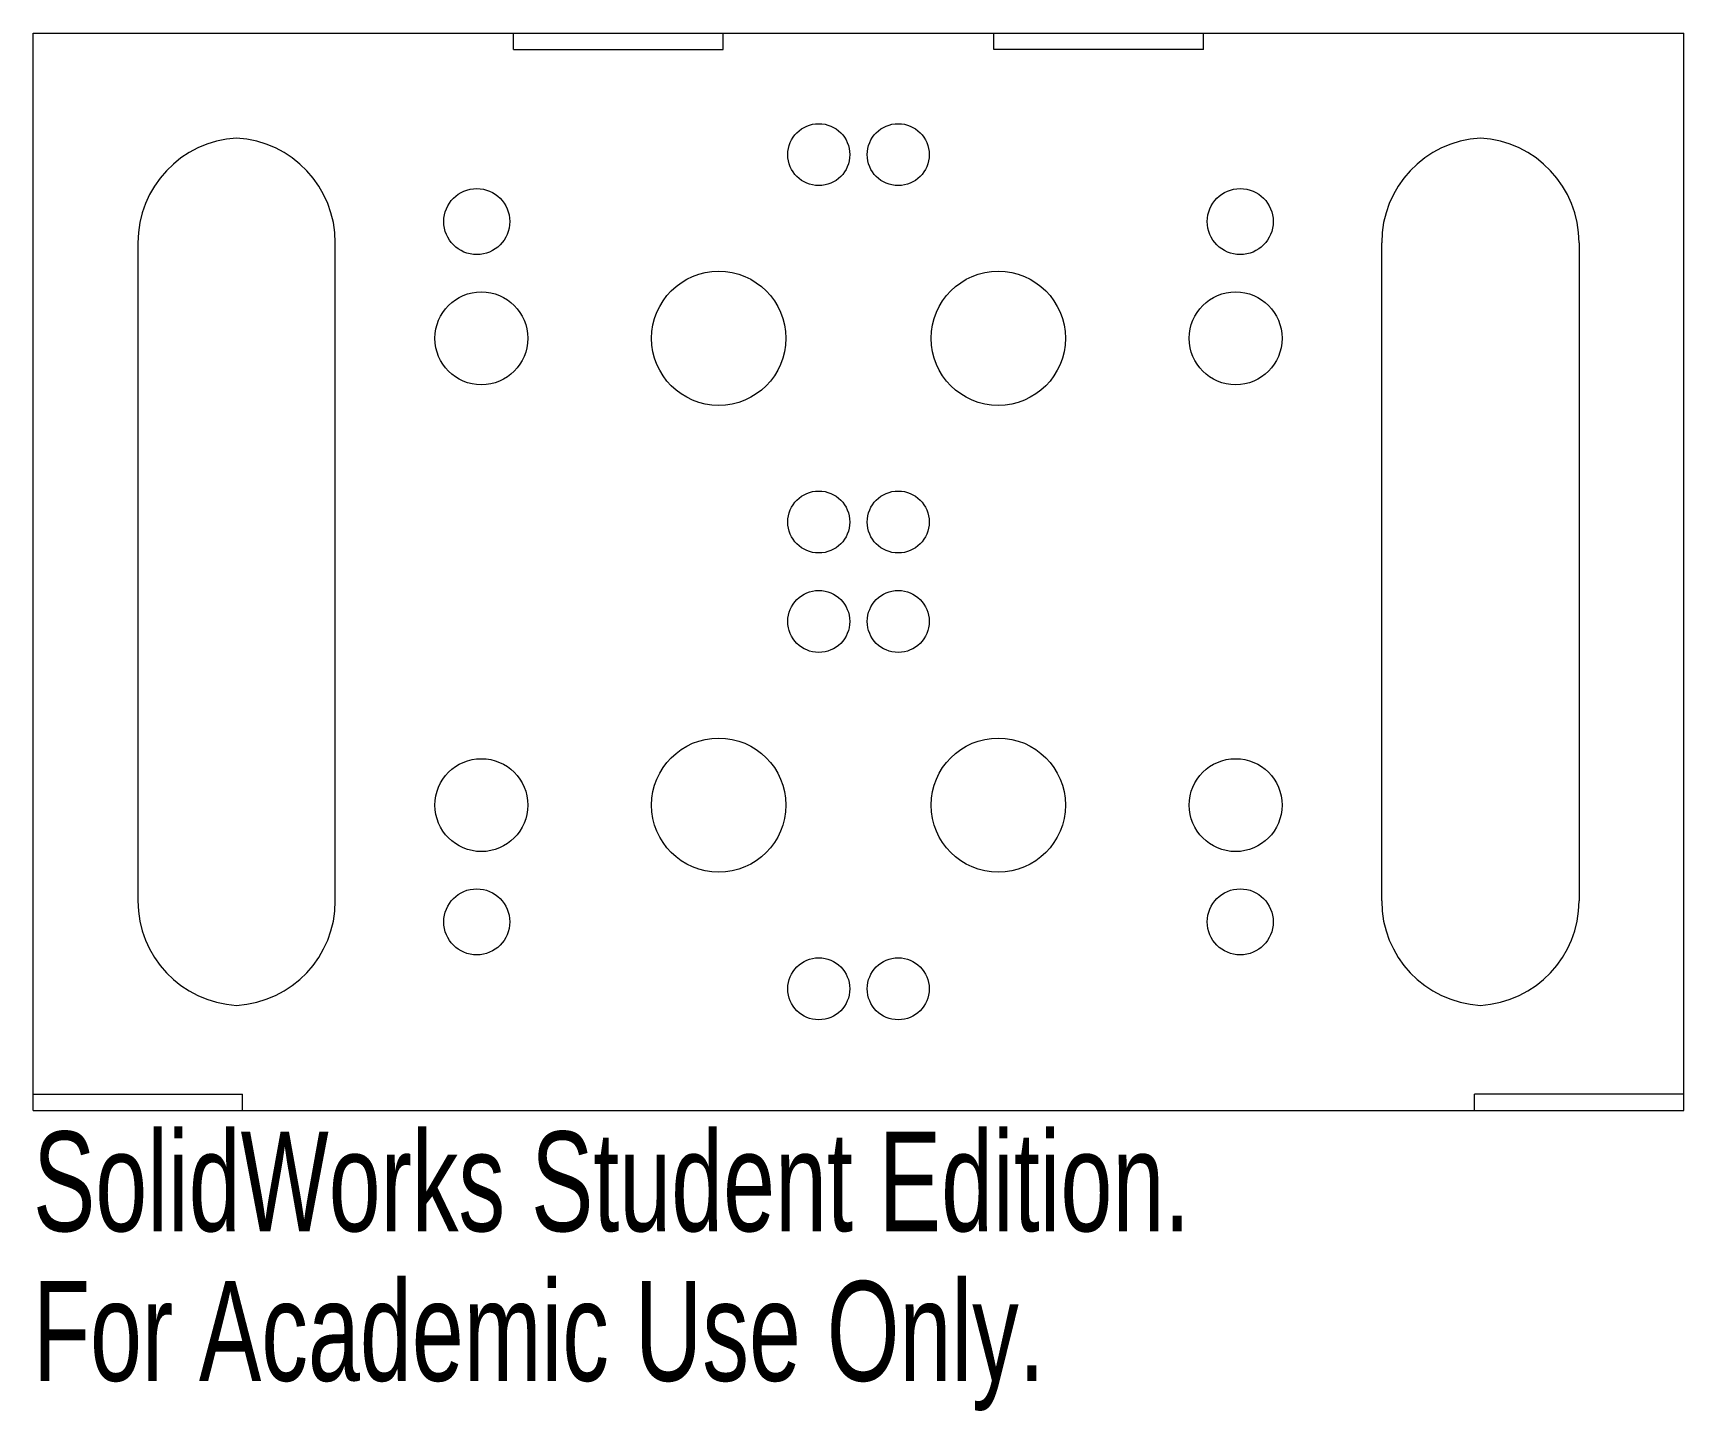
# Paper-space layout '_Front' of a CAD drawing. Header units: inches. Extents: x -3.2 to -0.05, y -0.54 to 2.09.
import ezdxf

# ---------------------------------------------------------------- set-up
doc = ezdxf.new("R2010")
doc.units = ezdxf.units.IN
doc.header["$MEASUREMENT"] = 0
doc.styles.add('SLDTEXTSTYLE0', font='TXT', dxfattribs={"width": 0.7})

psp = doc.layouts.new('_Front')

# ---------------------------------------------------------------- linework, layer by layer
at = {"color": 7, "linetype": 'Continuous', "lineweight": 15}
for p, q in [((-3.2, 2.0866), (-0.05, 2.0866)), ((-3.2, 0.0312), (-3.2, 2.0866)), ((-2.2833, 2.0554), (-2.2833, 2.0866)), ((-1.8833, 2.0554), (-1.8833, 2.0866)), ((-1.3667, 2.0554), (-1.3667, 2.0866)), ((-0.9667, 2.0554), (-0.9667, 2.0866)), ((-0.05, 0.0312), (-0.05, 2.0866)), ((-2.2833, 2.0554), (-1.8833, 2.0554)), ((-0.9667, 2.0554), (-1.3667, 2.0554)), ((-3, 1.6866), (-3, 0.4313)), ((-2.6232, 0.4313), (-2.6232, 1.6866)), ((-0.6268, 0.4313), (-0.6268, 1.6866)), ((-0.25, 1.6866), (-0.25, 0.4313)), ((-3.2, 0.0625), (-2.8, 0.0625)), ((-2.8, 0.0312), (-2.8, 0.0625)), ((-0.45, 0.0312), (-0.45, 0.0625)), ((-0.05, 0.0625), (-0.45, 0.0625)), ((-3.2, 0.0312), (-0.05, 0.0312))]:
    psp.add_line(p, q, dxfattribs=at)
for centre, radius in [((-1.7008, 1.8546), 0.0591), ((-1.5492, 1.8546), 0.0591), ((-2.3533, 1.7269), 0.063), ((-0.8967, 1.7269), 0.063), ((-1.8917, 1.5042), 0.128), ((-1.3583, 1.5042), 0.128), ((-2.3445, 1.5042), 0.0886), ((-0.9055, 1.5042), 0.0886), ((-1.7008, 1.1538), 0.0591), ((-1.5492, 1.1538), 0.0591), ((-1.7008, 0.9641), 0.0591), ((-1.5492, 0.9641), 0.0591), ((-1.8917, 0.6137), 0.128), ((-1.3583, 0.6137), 0.128), ((-2.3445, 0.6137), 0.0886), ((-0.9055, 0.6137), 0.0886), ((-2.3533, 0.391), 0.063), ((-0.8967, 0.391), 0.063), ((-1.7008, 0.2633), 0.0591), ((-1.5492, 0.2633), 0.0591)]:
    psp.add_circle(centre, radius, dxfattribs=at)
for centre, start, end in [((-2.8, 1.6866), 93.3291, 180), ((-2.8232, 1.6866), 0, 86.6709), ((-0.4268, 1.6866), 93.3291, 180), ((-0.45, 1.6866), 0, 86.6709), ((-2.8, 0.4313), 180, 266.6709), ((-2.8232, 0.4313), 273.3291, 0), ((-0.4268, 0.4313), 180, 266.6709), ((-0.45, 0.4313), 273.3291, 0)]:
    psp.add_arc(centre, 0.2, start, end, dxfattribs=at)

# ---------------------------------------------------------------- texts
at = {"color": 7, "linetype": 'Continuous', "char_height": 0.1903, "attachment_point": 1, "style": 'SLDTEXTSTYLE0'}
for s, insert in [('SolidWorks Student Edition.', (-3.2, -0.0089)), ('For Academic Use Only.', (-3.2, -0.2943))]:
    psp.add_mtext(s, dxfattribs=dict(at, insert=insert))

doc.saveas('drawing.dxf')
